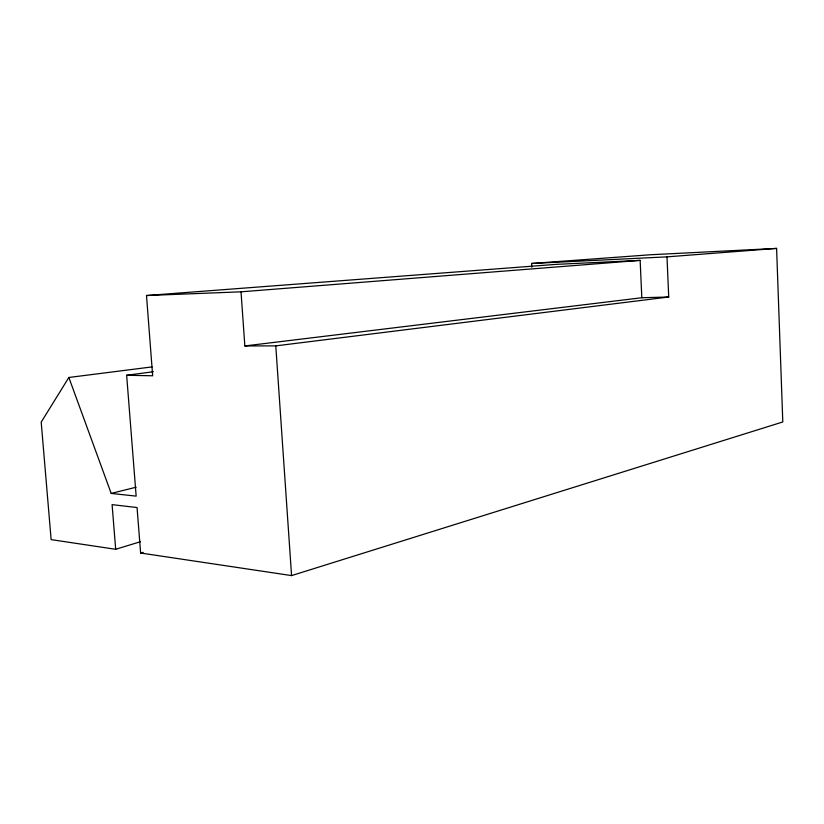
<?xml version="1.0" encoding="UTF-8"?>
<svg xmlns="http://www.w3.org/2000/svg" width="824" height="824" viewBox="0 0 824 824"><rect width="100%" height="100%" fill="white"/><g stroke="black" fill="none" stroke-linecap="round" stroke-linejoin="round"><path stroke-width="1.24" d="M152.059 366.907L68.855 377.474L41.2 422.125L51.129 539.627L115.679 549.289L140.523 541.687M115.679 549.289L112.095 504.638L137.052 507.543L140.626 553.017L291.572 575.595L782.8 421.96L776.599 248.405L650.6 254.75L531.635 263.474L531.83 267.244M140.626 553.017L143.118 552.368M68.855 377.474L111.199 493.432L136.156 487.2M111.199 493.432L136.156 496.13L126.649 375.27L153.429 371.727M126.649 375.27L152.667 375.775L146.497 295.528L241.02 291.82L244.852 345.946L275.783 345.874L668.717 297.001L666.997 256.861L776.599 248.405M244.852 345.946L641.814 297.742L668.717 297.001M241.02 291.82L640.145 260.374L641.814 297.742M146.497 295.528L555.634 264.401L640.145 260.374M531.635 263.474L666.997 256.861M275.783 345.874L291.572 575.595"/></g></svg>
